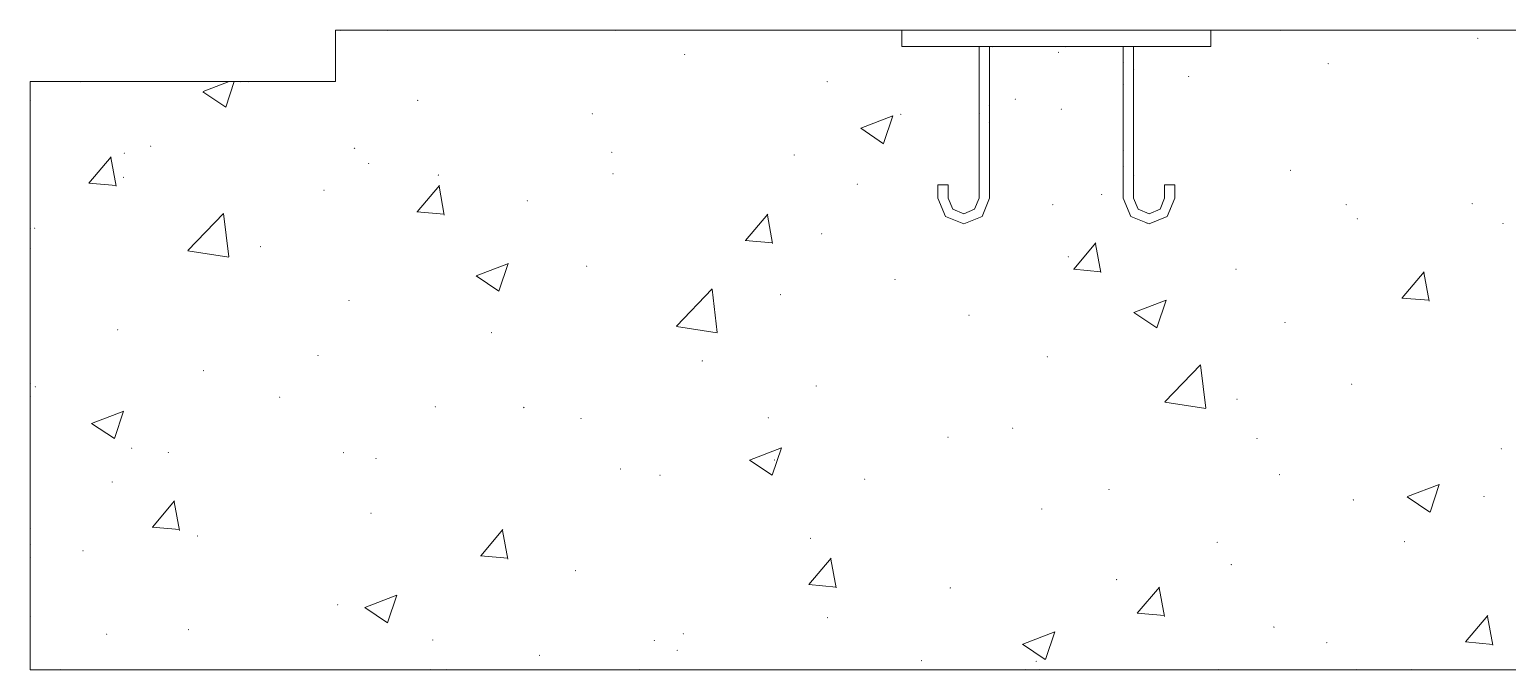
# Model space of a CAD drawing. Header units: millimetres. Extents: x 0 to 414, y 0 to 292.
# Drawn here: x 71.32 to 99.59, y 241.88 to 254.14 of the extents above; entities that cross this region are included whole.
import ezdxf

# ---------------------------------------------------------------- set-up
doc = ezdxf.new("R2010")
doc.units = ezdxf.units.MM

msp = doc.modelspace()

# ---------------------------------------------------------------- hatches: boundary and pattern name
h = msp.add_hatch(color=0)
h.dxf.hatch_style = 2
h.paths.add_polyline_path([(77.275972, 254.117475), (77.262919, 254.130528), (77.275972, 254.143581), (77.289025, 254.130528)])
h = msp.add_hatch(color=0)
h.dxf.hatch_style = 2
h.paths.add_polyline_path([(77.275972, 254.117475), (77.262919, 254.130528), (77.275972, 254.143581), (77.289025, 254.130528)])
h = msp.add_hatch(color=0)
h.dxf.hatch_style = 2
h.paths.add_polyline_path([(77.275972, 254.117475), (77.262919, 254.130528), (77.275972, 254.143581), (77.289025, 254.130528)])
h = msp.add_hatch(color=0)
h.dxf.hatch_style = 2
h.paths.add_polyline_path([(78.1685, 254.117475), (78.155447, 254.130528), (78.1685, 254.143581), (78.181553, 254.130528)])
h = msp.add_hatch(color=0)
h.dxf.hatch_style = 2
h.paths.add_polyline_path([(78.1685, 254.117475), (78.155447, 254.130528), (78.1685, 254.143581), (78.181553, 254.130528)])
h = msp.add_hatch(color=0)
h.dxf.hatch_style = 2
h.paths.add_polyline_path([(80.479194, 254.117475), (80.466142, 254.130528), (80.479194, 254.143581), (80.492247, 254.130528)])
h = msp.add_hatch(color=0)
h.dxf.hatch_style = 2
h.paths.add_polyline_path([(82.528833, 254.117475), (82.515781, 254.130528), (82.528833, 254.143581), (82.541886, 254.130528)])
h = msp.add_hatch(color=0)
h.dxf.hatch_style = 2
h.paths.add_polyline_path([(82.528833, 254.117475), (82.515781, 254.130528), (82.528833, 254.143581), (82.541886, 254.130528)])
h = msp.add_hatch(color=0)
h.dxf.hatch_style = 2
h.paths.add_polyline_path([(83.340222, 254.117475), (83.327169, 254.130528), (83.340222, 254.143581), (83.353275, 254.130528)])
h = msp.add_hatch(color=0)
h.dxf.hatch_style = 2
h.paths.add_polyline_path([(83.340222, 254.117475), (83.327169, 254.130528), (83.340222, 254.143581), (83.353275, 254.130528)])
h = msp.add_hatch(color=0)
h.dxf.hatch_style = 2
h.paths.add_polyline_path([(83.340222, 254.117475), (83.327169, 254.130528), (83.340222, 254.143581), (83.353275, 254.130528)])
h = msp.add_hatch(color=0)
h.dxf.hatch_style = 2
h.paths.add_polyline_path([(86.892694, 254.117475), (86.879642, 254.130528), (86.892694, 254.143581), (86.905747, 254.130528)])
h = msp.add_hatch(color=0)
h.dxf.hatch_style = 2
h.paths.add_polyline_path([(86.892694, 254.117475), (86.879642, 254.130528), (86.892694, 254.143581), (86.905747, 254.130528)])
h = msp.add_hatch(color=0)
h.dxf.hatch_style = 2
h.paths.add_polyline_path([(87.862833, 254.117475), (87.849781, 254.130528), (87.862833, 254.143581), (87.875886, 254.130528)])
h = msp.add_hatch(color=0)
h.dxf.hatch_style = 2
h.paths.add_polyline_path([(87.862833, 254.117475), (87.849781, 254.130528), (87.862833, 254.143581), (87.875886, 254.130528)])
h = msp.add_hatch(color=0)
h.dxf.hatch_style = 2
h.paths.add_polyline_path([(95.246472, 254.117475), (95.233419, 254.130528), (95.246472, 254.143581), (95.259525, 254.130528)])
h = msp.add_hatch(color=0)
h.dxf.hatch_style = 2
h.paths.add_polyline_path([(95.461667, 254.117475), (95.448614, 254.130528), (95.461667, 254.143581), (95.474719, 254.130528)])
h = msp.add_hatch(color=0)
h.dxf.hatch_style = 2
h.paths.add_polyline_path([(95.620417, 254.117475), (95.607364, 254.130528), (95.620417, 254.143581), (95.633469, 254.130528)])
h = msp.add_hatch(color=0)
h.dxf.hatch_style = 2
h.paths.add_polyline_path([(95.620417, 254.117475), (95.607364, 254.130528), (95.620417, 254.143581), (95.633469, 254.130528)])
h = msp.add_hatch(color=0)
h.dxf.hatch_style = 2
h.paths.add_polyline_path([(89.743139, 253.803503), (89.730086, 253.816556), (89.743139, 253.829608), (89.756192, 253.816556)])
h = msp.add_hatch(color=0)
h.dxf.hatch_style = 2
h.paths.add_polyline_path([(91.143667, 253.803503), (91.130614, 253.816556), (91.143667, 253.829608), (91.156719, 253.816556)])
h = msp.add_hatch(color=0)
h.dxf.hatch_style = 2
h.paths.add_polyline_path([(91.750444, 253.803503), (91.737392, 253.816556), (91.750444, 253.829608), (91.763497, 253.816556)])
h = msp.add_hatch(color=0)
h.dxf.hatch_style = 2
h.paths.add_polyline_path([(91.750444, 253.803503), (91.737392, 253.816556), (91.750444, 253.829608), (91.763497, 253.816556)])
h = msp.add_hatch(color=0)
h.dxf.hatch_style = 2
h.paths.add_polyline_path([(99.021194, 253.962253), (99.008142, 253.975306), (99.021194, 253.988358), (99.034247, 253.975306)])
h = msp.add_hatch(color=0)
h.dxf.hatch_style = 2
h.paths.add_polyline_path([(83.85175, 253.651808), (83.838697, 253.664861), (83.85175, 253.677914), (83.864803, 253.664861)])
h = msp.add_hatch(color=0)
h.dxf.hatch_style = 2
h.paths.add_polyline_path([(90.999028, 253.694142), (90.985975, 253.707194), (90.999028, 253.720247), (91.012081, 253.707194)])
h = msp.add_hatch(color=0)
h.dxf.hatch_style = 2
h.paths.add_polyline_path([(92.240806, 253.493058), (92.227753, 253.506111), (92.240806, 253.519164), (92.253858, 253.506111)])
h = msp.add_hatch(color=0)
h.dxf.hatch_style = 2
h.paths.add_polyline_path([(92.438361, 253.366058), (92.425308, 253.379111), (92.438361, 253.392164), (92.451414, 253.379111)])
h = msp.add_hatch(color=0)
h.dxf.hatch_style = 2
h.paths.add_polyline_path([(92.438361, 253.366058), (92.425308, 253.379111), (92.438361, 253.392164), (92.451414, 253.379111)])
h = msp.add_hatch(color=0)
h.dxf.hatch_style = 2
h.paths.add_polyline_path([(96.160167, 253.478947), (96.147114, 253.492), (96.160167, 253.505053), (96.173219, 253.492)])
h = msp.add_hatch(color=0)
h.dxf.hatch_style = 2
h.paths.add_polyline_path([(72.291222, 253.133225), (72.278169, 253.146278), (72.291222, 253.159331), (72.304275, 253.146278)])
h = msp.add_hatch(color=0)
h.dxf.hatch_style = 2
h.paths.add_polyline_path([(72.291222, 253.133225), (72.278169, 253.146278), (72.291222, 253.159331), (72.304275, 253.146278)])
h = msp.add_hatch(color=0)
h.dxf.hatch_style = 2
h.paths.add_polyline_path([(72.291222, 253.133225), (72.278169, 253.146278), (72.291222, 253.159331), (72.304275, 253.146278)])
h = msp.add_hatch(color=0)
h.dxf.hatch_style = 2
h.paths.add_polyline_path([(75.349806, 253.133225), (75.336753, 253.146278), (75.349806, 253.159331), (75.362858, 253.146278)])
h = msp.add_hatch(color=0)
h.dxf.hatch_style = 2
h.paths.add_polyline_path([(75.349806, 253.133225), (75.336753, 253.146278), (75.349806, 253.159331), (75.362858, 253.146278)])
h = msp.add_hatch(color=0)
h.dxf.hatch_style = 2
h.paths.add_polyline_path([(75.505028, 253.133225), (75.491975, 253.146278), (75.505028, 253.159331), (75.518081, 253.146278)])
h = msp.add_hatch(color=0)
h.dxf.hatch_style = 2
h.paths.add_polyline_path([(75.505028, 253.133225), (75.491975, 253.146278), (75.505028, 253.159331), (75.518081, 253.146278)])
h = msp.add_hatch(color=0)
h.dxf.hatch_style = 2
h.paths.add_polyline_path([(86.578722, 253.133225), (86.565669, 253.146278), (86.578722, 253.159331), (86.591775, 253.146278)])
h = msp.add_hatch(color=0)
h.dxf.hatch_style = 2
h.paths.add_polyline_path([(92.240806, 253.069725), (92.227753, 253.082778), (92.240806, 253.095831), (92.253858, 253.082778)])
h = msp.add_hatch(color=0)
h.dxf.hatch_style = 2
h.paths.add_polyline_path([(92.240806, 253.069725), (92.227753, 253.082778), (92.240806, 253.095831), (92.253858, 253.082778)])
h = msp.add_hatch(color=0)
h.dxf.hatch_style = 2
h.paths.add_polyline_path([(92.438361, 253.094419), (92.425308, 253.107472), (92.438361, 253.120525), (92.451414, 253.107472)])
h = msp.add_hatch(color=0)
h.dxf.hatch_style = 2
h.paths.add_polyline_path([(93.493167, 253.232003), (93.480114, 253.245056), (93.493167, 253.258108), (93.506219, 253.245056)])
h = msp.add_hatch(color=0)
h.dxf.hatch_style = 2
h.paths.add_polyline_path([(71.335194, 252.914503), (71.322142, 252.927556), (71.335194, 252.940608), (71.348247, 252.927556)])
h = msp.add_hatch(color=0)
h.dxf.hatch_style = 2
h.paths.add_polyline_path([(71.335194, 252.914503), (71.322142, 252.927556), (71.335194, 252.940608), (71.348247, 252.927556)])
h = msp.add_hatch(color=0)
h.dxf.hatch_style = 2
h.paths.add_polyline_path([(71.335194, 252.766336), (71.322142, 252.779389), (71.335194, 252.792442), (71.348247, 252.779389)])
h = msp.add_hatch(color=0)
h.dxf.hatch_style = 2
h.paths.add_polyline_path([(71.335194, 252.766336), (71.322142, 252.779389), (71.335194, 252.792442), (71.348247, 252.779389)])
h = msp.add_hatch(color=0)
h.dxf.hatch_style = 2
h.paths.add_polyline_path([(71.335194, 252.766336), (71.322142, 252.779389), (71.335194, 252.792442), (71.348247, 252.779389)])
h = msp.add_hatch(color=0)
h.dxf.hatch_style = 2
h.paths.add_polyline_path([(78.747056, 252.773392), (78.734003, 252.786444), (78.747056, 252.799497), (78.760108, 252.786444)])
h = msp.add_hatch(color=0)
h.dxf.hatch_style = 2
h.paths.add_polyline_path([(89.679639, 252.731058), (89.666586, 252.744111), (89.679639, 252.757164), (89.692692, 252.744111)])
h = msp.add_hatch(color=0)
h.dxf.hatch_style = 2
h.paths.add_polyline_path([(89.679639, 252.731058), (89.666586, 252.744111), (89.679639, 252.757164), (89.692692, 252.744111)])
h = msp.add_hatch(color=0)
h.dxf.hatch_style = 2
h.paths.add_polyline_path([(89.679639, 252.731058), (89.666586, 252.744111), (89.679639, 252.757164), (89.692692, 252.744111)])
h = msp.add_hatch(color=0)
h.dxf.hatch_style = 2
h.paths.add_polyline_path([(89.679639, 252.681669), (89.666586, 252.694722), (89.679639, 252.707775), (89.692692, 252.694722)])
h = msp.add_hatch(color=0)
h.dxf.hatch_style = 2
h.paths.add_polyline_path([(90.177056, 252.798086), (90.164003, 252.811139), (90.177056, 252.824192), (90.190108, 252.811139)])
h = msp.add_hatch(color=0)
h.dxf.hatch_style = 2
h.paths.add_polyline_path([(82.084333, 252.515864), (82.071281, 252.528917), (82.084333, 252.541969), (82.097386, 252.528917)])
h = msp.add_hatch(color=0)
h.dxf.hatch_style = 2
h.paths.add_polyline_path([(87.986306, 252.508808), (87.973253, 252.521861), (87.986306, 252.534914), (87.999358, 252.521861)])
h = msp.add_hatch(color=0)
h.dxf.hatch_style = 2
h.paths.add_polyline_path([(89.485611, 252.529975), (89.472558, 252.543028), (89.485611, 252.556081), (89.498664, 252.543028)])
h = msp.add_hatch(color=0)
h.dxf.hatch_style = 2
h.paths.add_polyline_path([(89.485611, 252.529975), (89.472558, 252.543028), (89.485611, 252.556081), (89.498664, 252.543028)])
h = msp.add_hatch(color=0)
h.dxf.hatch_style = 2
h.paths.add_polyline_path([(89.485611, 252.470003), (89.472558, 252.483056), (89.485611, 252.496108), (89.498664, 252.483056)])
h = msp.add_hatch(color=0)
h.dxf.hatch_style = 2
h.paths.add_polyline_path([(91.055472, 252.604058), (91.042419, 252.617111), (91.055472, 252.630164), (91.068525, 252.617111)])
h = msp.add_hatch(color=0)
h.dxf.hatch_style = 2
h.paths.add_polyline_path([(89.679639, 252.343003), (89.666586, 252.356056), (89.679639, 252.369108), (89.692692, 252.356056)])
h = msp.add_hatch(color=0)
h.dxf.hatch_style = 2
h.paths.add_polyline_path([(89.679639, 252.343003), (89.666586, 252.356056), (89.679639, 252.369108), (89.692692, 252.356056)])
h = msp.add_hatch(color=0)
h.dxf.hatch_style = 2
h.paths.add_polyline_path([(73.638833, 251.898503), (73.625781, 251.911556), (73.638833, 251.924608), (73.651886, 251.911556)])
h = msp.add_hatch(color=0)
h.dxf.hatch_style = 2
h.paths.add_polyline_path([(77.537028, 251.859697), (77.523975, 251.87275), (77.537028, 251.885803), (77.550081, 251.87275)])
h = msp.add_hatch(color=0)
h.dxf.hatch_style = 2
h.paths.add_polyline_path([(92.438361, 251.965531), (92.425308, 251.978583), (92.438361, 251.991636), (92.451414, 251.978583)])
h = msp.add_hatch(color=0)
h.dxf.hatch_style = 2
h.paths.add_polyline_path([(92.438361, 251.965531), (92.425308, 251.978583), (92.438361, 251.991636), (92.451414, 251.978583)])
h = msp.add_hatch(color=0)
h.dxf.hatch_style = 2
h.paths.add_polyline_path([(73.134361, 251.764447), (73.121308, 251.7775), (73.134361, 251.790553), (73.147414, 251.7775)])
h = msp.add_hatch(color=0)
h.dxf.hatch_style = 2
h.paths.add_polyline_path([(77.808667, 251.566892), (77.795614, 251.579944), (77.808667, 251.592997), (77.821719, 251.579944)])
h = msp.add_hatch(color=0)
h.dxf.hatch_style = 2
h.paths.add_polyline_path([(82.458278, 251.782086), (82.445225, 251.795139), (82.458278, 251.808192), (82.471331, 251.795139)])
h = msp.add_hatch(color=0)
h.dxf.hatch_style = 2
h.paths.add_polyline_path([(85.94725, 251.729169), (85.934197, 251.742222), (85.94725, 251.755275), (85.960303, 251.742222)])
h = msp.add_hatch(color=0)
h.dxf.hatch_style = 2
h.paths.add_polyline_path([(92.240806, 251.813836), (92.227753, 251.826889), (92.240806, 251.839942), (92.253858, 251.826889)])
h = msp.add_hatch(color=0)
h.dxf.hatch_style = 2
h.paths.add_polyline_path([(73.116722, 251.302308), (73.103669, 251.315361), (73.116722, 251.328414), (73.129775, 251.315361)])
h = msp.add_hatch(color=0)
h.dxf.hatch_style = 2
h.paths.add_polyline_path([(79.142167, 251.344642), (79.129114, 251.357694), (79.142167, 251.370747), (79.155219, 251.357694)])
h = msp.add_hatch(color=0)
h.dxf.hatch_style = 2
h.paths.add_polyline_path([(82.482972, 251.369336), (82.469919, 251.382389), (82.482972, 251.395442), (82.496025, 251.382389)])
h = msp.add_hatch(color=0)
h.dxf.hatch_style = 2
h.paths.add_polyline_path([(92.240806, 251.517503), (92.227753, 251.530556), (92.240806, 251.543608), (92.253858, 251.530556)])
h = msp.add_hatch(color=0)
h.dxf.hatch_style = 2
h.paths.add_polyline_path([(92.438361, 251.334058), (92.425308, 251.347111), (92.438361, 251.360164), (92.451414, 251.347111)])
h = msp.add_hatch(color=0)
h.dxf.hatch_style = 2
h.paths.add_polyline_path([(92.438361, 251.334058), (92.425308, 251.347111), (92.438361, 251.360164), (92.451414, 251.347111)])
h = msp.add_hatch(color=0)
h.dxf.hatch_style = 2
h.paths.add_polyline_path([(95.4405, 251.436364), (95.427447, 251.449417), (95.4405, 251.462469), (95.453553, 251.449417)])
h = msp.add_hatch(color=0)
h.dxf.hatch_style = 2
h.paths.add_polyline_path([(76.951417, 251.055364), (76.938364, 251.068417), (76.951417, 251.081469), (76.964469, 251.068417)])
h = msp.add_hatch(color=0)
h.dxf.hatch_style = 2
h.paths.add_polyline_path([(87.15375, 251.171781), (87.140697, 251.184833), (87.15375, 251.197886), (87.166803, 251.184833)])
h = msp.add_hatch(color=0)
h.dxf.hatch_style = 2
h.paths.add_polyline_path([(91.828056, 250.974225), (91.815003, 250.987278), (91.828056, 251.000331), (91.841108, 250.987278)])
h = msp.add_hatch(color=0)
h.dxf.hatch_style = 2
h.paths.add_polyline_path([(80.842556, 250.850753), (80.829503, 250.863806), (80.842556, 250.876858), (80.855608, 250.863806)])
h = msp.add_hatch(color=0)
h.dxf.hatch_style = 2
h.paths.add_polyline_path([(90.893194, 250.780197), (90.880142, 250.79325), (90.893194, 250.806303), (90.906247, 250.79325)])
h = msp.add_hatch(color=0)
h.dxf.hatch_style = 2
h.paths.add_polyline_path([(92.99575, 250.822531), (92.982697, 250.835583), (92.99575, 250.848636), (93.008803, 250.835583)])
h = msp.add_hatch(color=0)
h.dxf.hatch_style = 2
h.paths.add_polyline_path([(93.140389, 250.692003), (93.127336, 250.705056), (93.140389, 250.718108), (93.153442, 250.705056)])
h = msp.add_hatch(color=0)
h.dxf.hatch_style = 2
h.paths.add_polyline_path([(93.140389, 250.692003), (93.127336, 250.705056), (93.140389, 250.718108), (93.153442, 250.705056)])
h = msp.add_hatch(color=0)
h.dxf.hatch_style = 2
h.paths.add_polyline_path([(96.502361, 250.776669), (96.489308, 250.789722), (96.502361, 250.802775), (96.515414, 250.789722)])
h = msp.add_hatch(color=0)
h.dxf.hatch_style = 2
h.paths.add_polyline_path([(98.911833, 250.797836), (98.898781, 250.810889), (98.911833, 250.823942), (98.924886, 250.810889)])
h = msp.add_hatch(color=0)
h.dxf.hatch_style = 2
h.paths.add_polyline_path([(92.692361, 250.423892), (92.679308, 250.436944), (92.692361, 250.449997), (92.705414, 250.436944)])
h = msp.add_hatch(color=0)
h.dxf.hatch_style = 2
h.paths.add_polyline_path([(92.692361, 250.423892), (92.679308, 250.436944), (92.692361, 250.449997), (92.705414, 250.436944)])
h = msp.add_hatch(color=0)
h.dxf.hatch_style = 2
h.paths.add_polyline_path([(92.692361, 250.423892), (92.679308, 250.436944), (92.692361, 250.449997), (92.705414, 250.436944)])
h = msp.add_hatch(color=0)
h.dxf.hatch_style = 2
h.paths.add_polyline_path([(96.717556, 250.508558), (96.704503, 250.521611), (96.717556, 250.534664), (96.730608, 250.521611)])
h = msp.add_hatch(color=0)
h.dxf.hatch_style = 2
h.paths.add_polyline_path([(99.5045, 250.416836), (99.491447, 250.429889), (99.5045, 250.442942), (99.517553, 250.429889)])
h = msp.add_hatch(color=0)
h.dxf.hatch_style = 2
h.paths.add_polyline_path([(71.335194, 250.314531), (71.322142, 250.327583), (71.335194, 250.340636), (71.348247, 250.327583)])
h = msp.add_hatch(color=0)
h.dxf.hatch_style = 2
h.paths.add_polyline_path([(71.335194, 250.134614), (71.322142, 250.147667), (71.335194, 250.160719), (71.348247, 250.147667)])
h = msp.add_hatch(color=0)
h.dxf.hatch_style = 2
h.paths.add_polyline_path([(71.335194, 250.134614), (71.322142, 250.147667), (71.335194, 250.160719), (71.348247, 250.147667)])
h = msp.add_hatch(color=0)
h.dxf.hatch_style = 2
h.paths.add_polyline_path([(71.335194, 250.134614), (71.322142, 250.147667), (71.335194, 250.160719), (71.348247, 250.147667)])
h = msp.add_hatch(color=0)
h.dxf.hatch_style = 2
h.paths.add_polyline_path([(71.419861, 250.328642), (71.406808, 250.341694), (71.419861, 250.354747), (71.432914, 250.341694)])
h = msp.add_hatch(color=0)
h.dxf.hatch_style = 2
h.paths.add_polyline_path([(86.472889, 250.219281), (86.459836, 250.232333), (86.472889, 250.245386), (86.485942, 250.232333)])
h = msp.add_hatch(color=0)
h.dxf.hatch_style = 2
h.paths.add_polyline_path([(71.335194, 249.933531), (71.322142, 249.946583), (71.335194, 249.959636), (71.348247, 249.946583)])
h = msp.add_hatch(color=0)
h.dxf.hatch_style = 2
h.paths.add_polyline_path([(71.335194, 249.933531), (71.322142, 249.946583), (71.335194, 249.959636), (71.348247, 249.946583)])
h = msp.add_hatch(color=0)
h.dxf.hatch_style = 2
h.paths.add_polyline_path([(71.335194, 249.933531), (71.322142, 249.946583), (71.335194, 249.959636), (71.348247, 249.946583)])
h = msp.add_hatch(color=0)
h.dxf.hatch_style = 2
h.paths.add_polyline_path([(75.737861, 249.975864), (75.724808, 249.988917), (75.737861, 250.001969), (75.750914, 249.988917)])
h = msp.add_hatch(color=0)
h.dxf.hatch_style = 2
h.paths.add_polyline_path([(81.9785, 249.601919), (81.965447, 249.614972), (81.9785, 249.628025), (81.991553, 249.614972)])
h = msp.add_hatch(color=0)
h.dxf.hatch_style = 2
h.paths.add_polyline_path([(91.189528, 249.781836), (91.176475, 249.794889), (91.189528, 249.807942), (91.202581, 249.794889)])
h = msp.add_hatch(color=0)
h.dxf.hatch_style = 2
h.paths.add_polyline_path([(87.873417, 249.344392), (87.860364, 249.357444), (87.873417, 249.370497), (87.886469, 249.357444)])
h = msp.add_hatch(color=0)
h.dxf.hatch_style = 2
h.paths.add_polyline_path([(94.396278, 249.541947), (94.383225, 249.555), (94.396278, 249.568053), (94.409331, 249.555)])
h = msp.add_hatch(color=0)
h.dxf.hatch_style = 2
h.paths.add_polyline_path([(85.682667, 249.055114), (85.669614, 249.068167), (85.682667, 249.081219), (85.695719, 249.068167)])
h = msp.add_hatch(color=0)
h.dxf.hatch_style = 2
h.paths.add_polyline_path([(77.431194, 248.945753), (77.418142, 248.958806), (77.431194, 248.971858), (77.444247, 248.958806)])
h = msp.add_hatch(color=0)
h.dxf.hatch_style = 2
h.paths.add_polyline_path([(71.335194, 248.455392), (71.322142, 248.468444), (71.335194, 248.481497), (71.348247, 248.468444)])
h = msp.add_hatch(color=0)
h.dxf.hatch_style = 2
h.paths.add_polyline_path([(71.335194, 248.455392), (71.322142, 248.468444), (71.335194, 248.481497), (71.348247, 248.468444)])
h = msp.add_hatch(color=0)
h.dxf.hatch_style = 2
h.paths.add_polyline_path([(89.291583, 248.663531), (89.278531, 248.676583), (89.291583, 248.689636), (89.304636, 248.676583)])
h = msp.add_hatch(color=0)
h.dxf.hatch_style = 2
h.paths.add_polyline_path([(95.334667, 248.522419), (95.321614, 248.535472), (95.334667, 248.548525), (95.347719, 248.535472)])
h = msp.add_hatch(color=0)
h.dxf.hatch_style = 2
h.paths.add_polyline_path([(73.007361, 248.384836), (72.994308, 248.397889), (73.007361, 248.410942), (73.020414, 248.397889)])
h = msp.add_hatch(color=0)
h.dxf.hatch_style = 2
h.paths.add_polyline_path([(80.154639, 248.328392), (80.141586, 248.341444), (80.154639, 248.354497), (80.167692, 248.341444)])
h = msp.add_hatch(color=0)
h.dxf.hatch_style = 2
h.paths.add_polyline_path([(76.838528, 247.890947), (76.825475, 247.904), (76.838528, 247.917053), (76.851581, 247.904)])
h = msp.add_hatch(color=0)
h.dxf.hatch_style = 2
h.paths.add_polyline_path([(90.787361, 247.866253), (90.774308, 247.879306), (90.787361, 247.892358), (90.800414, 247.879306)])
h = msp.add_hatch(color=0)
h.dxf.hatch_style = 2
h.paths.add_polyline_path([(74.647778, 247.601669), (74.634725, 247.614722), (74.647778, 247.627775), (74.660831, 247.614722)])
h = msp.add_hatch(color=0)
h.dxf.hatch_style = 2
h.paths.add_polyline_path([(84.186889, 247.788642), (84.173836, 247.801694), (84.186889, 247.814747), (84.199942, 247.801694)])
h = msp.add_hatch(color=0)
h.dxf.hatch_style = 2
h.paths.add_polyline_path([(71.335194, 247.354725), (71.322142, 247.367778), (71.335194, 247.380831), (71.348247, 247.367778)])
h = msp.add_hatch(color=0)
h.dxf.hatch_style = 2
h.paths.add_polyline_path([(71.335194, 247.354725), (71.322142, 247.367778), (71.335194, 247.380831), (71.348247, 247.367778)])
h = msp.add_hatch(color=0)
h.dxf.hatch_style = 2
h.paths.add_polyline_path([(71.335194, 247.354725), (71.322142, 247.367778), (71.335194, 247.380831), (71.348247, 247.367778)])
h = msp.add_hatch(color=0)
h.dxf.hatch_style = 2
h.paths.add_polyline_path([(86.367056, 247.305336), (86.354003, 247.318389), (86.367056, 247.331442), (86.380108, 247.318389)])
h = msp.add_hatch(color=0)
h.dxf.hatch_style = 2
h.paths.add_polyline_path([(96.608194, 247.344142), (96.595142, 247.357194), (96.608194, 247.370247), (96.621247, 247.357194)])
h = msp.add_hatch(color=0)
h.dxf.hatch_style = 2
h.paths.add_polyline_path([(71.335194, 247.167753), (71.322142, 247.180806), (71.335194, 247.193858), (71.348247, 247.180806)])
h = msp.add_hatch(color=0)
h.dxf.hatch_style = 2
h.paths.add_polyline_path([(71.335194, 247.167753), (71.322142, 247.180806), (71.335194, 247.193858), (71.348247, 247.180806)])
h = msp.add_hatch(color=0)
h.dxf.hatch_style = 2
h.paths.add_polyline_path([(71.335194, 247.100725), (71.322142, 247.113778), (71.335194, 247.126831), (71.348247, 247.113778)])
h = msp.add_hatch(color=0)
h.dxf.hatch_style = 2
h.paths.add_polyline_path([(71.335194, 247.100725), (71.322142, 247.113778), (71.335194, 247.126831), (71.348247, 247.113778)])
h = msp.add_hatch(color=0)
h.dxf.hatch_style = 2
h.paths.add_polyline_path([(71.335194, 247.100725), (71.322142, 247.113778), (71.335194, 247.126831), (71.348247, 247.113778)])
h = msp.add_hatch(color=0)
h.dxf.hatch_style = 2
h.paths.add_polyline_path([(71.430444, 247.291225), (71.417392, 247.304278), (71.430444, 247.317331), (71.443497, 247.304278)])
h = msp.add_hatch(color=0)
h.dxf.hatch_style = 2
h.paths.add_polyline_path([(76.10475, 247.093669), (76.091697, 247.106722), (76.10475, 247.119775), (76.117803, 247.106722)])
h = msp.add_hatch(color=0)
h.dxf.hatch_style = 2
h.paths.add_polyline_path([(94.413917, 247.054864), (94.400864, 247.067917), (94.413917, 247.080969), (94.426969, 247.067917)])
h = msp.add_hatch(color=0)
h.dxf.hatch_style = 2
h.paths.add_polyline_path([(79.082194, 246.910225), (79.069142, 246.923278), (79.082194, 246.936331), (79.095247, 246.923278)])
h = msp.add_hatch(color=0)
h.dxf.hatch_style = 2
h.paths.add_polyline_path([(80.775528, 246.896114), (80.762475, 246.909167), (80.775528, 246.922219), (80.788581, 246.909167)])
h = msp.add_hatch(color=0)
h.dxf.hatch_style = 2
h.paths.add_polyline_path([(81.869139, 246.687975), (81.856086, 246.701028), (81.869139, 246.714081), (81.882192, 246.701028)])
h = msp.add_hatch(color=0)
h.dxf.hatch_style = 2
h.paths.add_polyline_path([(85.449833, 246.698558), (85.436781, 246.711611), (85.449833, 246.724664), (85.462886, 246.711611)])
h = msp.add_hatch(color=0)
h.dxf.hatch_style = 2
h.paths.add_polyline_path([(90.124139, 246.501003), (90.111086, 246.514056), (90.124139, 246.527108), (90.137192, 246.514056)])
h = msp.add_hatch(color=0)
h.dxf.hatch_style = 2
h.paths.add_polyline_path([(88.885889, 246.328142), (88.872836, 246.341194), (88.885889, 246.354247), (88.898942, 246.341194)])
h = msp.add_hatch(color=0)
h.dxf.hatch_style = 2
h.paths.add_polyline_path([(94.798444, 246.303447), (94.785392, 246.3165), (94.798444, 246.329553), (94.811497, 246.3165)])
h = msp.add_hatch(color=0)
h.dxf.hatch_style = 2
h.paths.add_polyline_path([(73.275472, 246.116475), (73.262419, 246.129528), (73.275472, 246.142581), (73.288525, 246.129528)])
h = msp.add_hatch(color=0)
h.dxf.hatch_style = 2
h.paths.add_polyline_path([(73.9775, 246.035336), (73.964447, 246.048389), (73.9775, 246.061442), (73.990553, 246.048389)])
h = msp.add_hatch(color=0)
h.dxf.hatch_style = 2
h.paths.add_polyline_path([(77.325361, 246.031808), (77.312308, 246.044861), (77.325361, 246.057914), (77.338414, 246.044861)])
h = msp.add_hatch(color=0)
h.dxf.hatch_style = 2
h.paths.add_polyline_path([(77.949778, 245.918919), (77.936725, 245.931972), (77.949778, 245.945025), (77.962831, 245.931972)])
h = msp.add_hatch(color=0)
h.dxf.hatch_style = 2
h.paths.add_polyline_path([(85.569778, 245.890697), (85.556725, 245.90375), (85.569778, 245.916803), (85.582831, 245.90375)])
h = msp.add_hatch(color=0)
h.dxf.hatch_style = 2
h.paths.add_polyline_path([(99.469222, 246.105892), (99.456169, 246.118944), (99.469222, 246.131997), (99.482275, 246.118944)])
h = msp.add_hatch(color=0)
h.dxf.hatch_style = 2
h.paths.add_polyline_path([(82.624083, 245.721364), (82.611031, 245.734417), (82.624083, 245.747469), (82.637136, 245.734417)])
h = msp.add_hatch(color=0)
h.dxf.hatch_style = 2
h.paths.add_polyline_path([(95.228833, 245.608475), (95.215781, 245.621528), (95.228833, 245.634581), (95.241886, 245.621528)])
h = msp.add_hatch(color=0)
h.dxf.hatch_style = 2
h.paths.add_polyline_path([(72.901528, 245.470892), (72.888475, 245.483944), (72.901528, 245.496997), (72.914581, 245.483944)])
h = msp.add_hatch(color=0)
h.dxf.hatch_style = 2
h.paths.add_polyline_path([(83.379028, 245.601419), (83.365975, 245.614472), (83.379028, 245.627525), (83.392081, 245.614472)])
h = msp.add_hatch(color=0)
h.dxf.hatch_style = 2
h.paths.add_polyline_path([(87.294861, 245.523808), (87.281808, 245.536861), (87.294861, 245.549914), (87.307914, 245.536861)])
h = msp.add_hatch(color=0)
h.dxf.hatch_style = 2
h.paths.add_polyline_path([(91.969167, 245.326253), (91.956114, 245.339306), (91.969167, 245.352358), (91.982219, 245.339306)])
h = msp.add_hatch(color=0)
h.dxf.hatch_style = 2
h.paths.add_polyline_path([(96.643472, 245.128697), (96.630419, 245.14175), (96.643472, 245.154803), (96.656525, 245.14175)])
h = msp.add_hatch(color=0)
h.dxf.hatch_style = 2
h.paths.add_polyline_path([(99.141139, 245.192197), (99.128086, 245.20525), (99.141139, 245.218303), (99.154192, 245.20525)])
h = msp.add_hatch(color=0)
h.dxf.hatch_style = 2
h.paths.add_polyline_path([(77.851, 244.874697), (77.837947, 244.88775), (77.851, 244.900803), (77.864053, 244.88775)])
h = msp.add_hatch(color=0)
h.dxf.hatch_style = 2
h.paths.add_polyline_path([(90.681528, 244.952308), (90.668475, 244.965361), (90.681528, 244.978414), (90.694581, 244.965361)])
h = msp.add_hatch(color=0)
h.dxf.hatch_style = 2
h.paths.add_polyline_path([(71.335194, 244.574836), (71.322142, 244.587889), (71.335194, 244.600942), (71.348247, 244.587889)])
h = msp.add_hatch(color=0)
h.dxf.hatch_style = 2
h.paths.add_polyline_path([(71.335194, 244.574836), (71.322142, 244.587889), (71.335194, 244.600942), (71.348247, 244.587889)])
h = msp.add_hatch(color=0)
h.dxf.hatch_style = 2
h.paths.add_polyline_path([(71.335194, 244.267919), (71.322142, 244.280972), (71.335194, 244.294025), (71.348247, 244.280972)])
h = msp.add_hatch(color=0)
h.dxf.hatch_style = 2
h.paths.add_polyline_path([(71.335194, 244.267919), (71.322142, 244.280972), (71.335194, 244.294025), (71.348247, 244.280972)])
h = msp.add_hatch(color=0)
h.dxf.hatch_style = 2
h.paths.add_polyline_path([(71.335194, 244.267919), (71.322142, 244.280972), (71.335194, 244.294025), (71.348247, 244.280972)])
h = msp.add_hatch(color=0)
h.dxf.hatch_style = 2
h.paths.add_polyline_path([(74.534889, 244.437253), (74.521836, 244.450306), (74.534889, 244.463358), (74.547942, 244.450306)])
h = msp.add_hatch(color=0)
h.dxf.hatch_style = 2
h.paths.add_polyline_path([(86.257694, 244.391392), (86.244642, 244.404444), (86.257694, 244.417497), (86.270747, 244.404444)])
h = msp.add_hatch(color=0)
h.dxf.hatch_style = 2
h.paths.add_polyline_path([(94.036444, 244.317308), (94.023392, 244.330361), (94.036444, 244.343414), (94.049497, 244.330361)])
h = msp.add_hatch(color=0)
h.dxf.hatch_style = 2
h.paths.add_polyline_path([(97.620667, 244.327892), (97.607614, 244.340944), (97.620667, 244.353997), (97.633719, 244.340944)])
h = msp.add_hatch(color=0)
h.dxf.hatch_style = 2
h.paths.add_polyline_path([(71.335194, 244.017447), (71.322142, 244.0305), (71.335194, 244.043553), (71.348247, 244.0305)])
h = msp.add_hatch(color=0)
h.dxf.hatch_style = 2
h.paths.add_polyline_path([(71.335194, 244.017447), (71.322142, 244.0305), (71.335194, 244.043553), (71.348247, 244.0305)])
h = msp.add_hatch(color=0)
h.dxf.hatch_style = 2
h.paths.add_polyline_path([(72.344139, 244.151503), (72.331086, 244.164556), (72.344139, 244.177608), (72.357192, 244.164556)])
h = msp.add_hatch(color=0)
h.dxf.hatch_style = 2
h.paths.add_polyline_path([(81.763306, 243.774031), (81.750253, 243.787083), (81.763306, 243.800136), (81.776358, 243.787083)])
h = msp.add_hatch(color=0)
h.dxf.hatch_style = 2
h.paths.add_polyline_path([(94.304556, 243.890447), (94.291503, 243.9035), (94.304556, 243.916553), (94.317608, 243.9035)])
h = msp.add_hatch(color=0)
h.dxf.hatch_style = 2
h.paths.add_polyline_path([(88.93175, 243.442419), (88.918697, 243.455472), (88.93175, 243.468525), (88.944803, 243.455472)])
h = msp.add_hatch(color=0)
h.dxf.hatch_style = 2
h.paths.add_polyline_path([(92.113806, 243.601169), (92.100753, 243.614222), (92.113806, 243.627275), (92.126858, 243.614222)])
h = msp.add_hatch(color=0)
h.dxf.hatch_style = 2
h.paths.add_polyline_path([(77.216, 243.117864), (77.202947, 243.130917), (77.216, 243.143969), (77.229053, 243.130917)])
h = msp.add_hatch(color=0)
h.dxf.hatch_style = 2
h.paths.add_polyline_path([(71.335194, 242.902669), (71.322142, 242.915722), (71.335194, 242.928775), (71.348247, 242.915722)])
h = msp.add_hatch(color=0)
h.dxf.hatch_style = 2
h.paths.add_polyline_path([(71.335194, 242.902669), (71.322142, 242.915722), (71.335194, 242.928775), (71.348247, 242.915722)])
h = msp.add_hatch(color=0)
h.dxf.hatch_style = 2
h.paths.add_polyline_path([(71.335194, 242.902669), (71.322142, 242.915722), (71.335194, 242.928775), (71.348247, 242.915722)])
h = msp.add_hatch(color=0)
h.dxf.hatch_style = 2
h.paths.add_polyline_path([(86.58225, 242.874447), (86.569197, 242.8875), (86.58225, 242.900553), (86.595303, 242.8875)])
h = msp.add_hatch(color=0)
h.dxf.hatch_style = 2
h.paths.add_polyline_path([(72.795694, 242.556947), (72.782642, 242.57), (72.795694, 242.583053), (72.808747, 242.57)])
h = msp.add_hatch(color=0)
h.dxf.hatch_style = 2
h.paths.add_polyline_path([(74.362028, 242.645142), (74.348975, 242.658194), (74.362028, 242.671247), (74.375081, 242.658194)])
h = msp.add_hatch(color=0)
h.dxf.hatch_style = 2
h.paths.add_polyline_path([(83.823528, 242.564003), (83.810475, 242.577056), (83.823528, 242.590108), (83.836581, 242.577056)])
h = msp.add_hatch(color=0)
h.dxf.hatch_style = 2
h.paths.add_polyline_path([(95.123, 242.694531), (95.109947, 242.707583), (95.123, 242.720636), (95.136053, 242.707583)])
h = msp.add_hatch(color=0)
h.dxf.hatch_style = 2
h.paths.add_polyline_path([(79.036333, 242.447586), (79.023281, 242.460639), (79.036333, 242.473692), (79.049386, 242.460639)])
h = msp.add_hatch(color=0)
h.dxf.hatch_style = 2
h.paths.add_polyline_path([(83.269667, 242.437003), (83.256614, 242.450056), (83.269667, 242.463108), (83.282719, 242.450056)])
h = msp.add_hatch(color=0)
h.dxf.hatch_style = 2
h.paths.add_polyline_path([(83.707111, 242.250031), (83.694058, 242.263083), (83.707111, 242.276136), (83.720164, 242.263083)])
h = msp.add_hatch(color=0)
h.dxf.hatch_style = 2
h.paths.add_polyline_path([(96.135472, 242.394669), (96.122419, 242.407722), (96.135472, 242.420775), (96.148525, 242.407722)])
h = msp.add_hatch(color=0)
h.dxf.hatch_style = 2
h.paths.add_polyline_path([(81.075389, 242.151253), (81.062336, 242.164306), (81.075389, 242.177358), (81.088442, 242.164306)])
h = msp.add_hatch(color=0)
h.dxf.hatch_style = 2
h.paths.add_polyline_path([(88.381417, 242.052475), (88.368364, 242.065528), (88.381417, 242.078581), (88.394469, 242.065528)])
h = msp.add_hatch(color=0)
h.dxf.hatch_style = 2
h.paths.add_polyline_path([(90.575694, 242.038364), (90.562642, 242.051417), (90.575694, 242.064469), (90.588747, 242.051417)])
h = msp.add_hatch(color=0)
h.dxf.hatch_style = 2
h.paths.add_polyline_path([(71.906694, 241.876086), (71.893642, 241.889139), (71.906694, 241.902192), (71.919747, 241.889139)])
h = msp.add_hatch(color=0)
h.dxf.hatch_style = 2
h.paths.add_polyline_path([(71.906694, 241.876086), (71.893642, 241.889139), (71.906694, 241.902192), (71.919747, 241.889139)])
h = msp.add_hatch(color=0)
h.dxf.hatch_style = 2
h.paths.add_polyline_path([(71.906694, 241.876086), (71.893642, 241.889139), (71.906694, 241.902192), (71.919747, 241.889139)])
h = msp.add_hatch(color=0)
h.dxf.hatch_style = 2
h.paths.add_polyline_path([(75.59675, 241.876086), (75.583697, 241.889139), (75.59675, 241.902192), (75.609803, 241.889139)])
h = msp.add_hatch(color=0)
h.dxf.hatch_style = 2
h.paths.add_polyline_path([(78.990472, 241.876086), (78.977419, 241.889139), (78.990472, 241.902192), (79.003525, 241.889139)])
h = msp.add_hatch(color=0)
h.dxf.hatch_style = 2
h.paths.add_polyline_path([(78.990472, 241.876086), (78.977419, 241.889139), (78.990472, 241.902192), (79.003525, 241.889139)])
h = msp.add_hatch(color=0)
h.dxf.hatch_style = 2
h.paths.add_polyline_path([(79.290333, 241.876086), (79.277281, 241.889139), (79.290333, 241.902192), (79.303386, 241.889139)])
h = msp.add_hatch(color=0)
h.dxf.hatch_style = 2
h.paths.add_polyline_path([(79.290333, 241.876086), (79.277281, 241.889139), (79.290333, 241.902192), (79.303386, 241.889139)])
h = msp.add_hatch(color=0)
h.dxf.hatch_style = 2
h.paths.add_polyline_path([(82.980389, 241.876086), (82.967336, 241.889139), (82.980389, 241.902192), (82.993442, 241.889139)])
h = msp.add_hatch(color=0)
h.dxf.hatch_style = 2
h.paths.add_polyline_path([(82.980389, 241.876086), (82.967336, 241.889139), (82.980389, 241.902192), (82.993442, 241.889139)])
h = msp.add_hatch(color=0)
h.dxf.hatch_style = 2
h.paths.add_polyline_path([(82.980389, 241.876086), (82.967336, 241.889139), (82.980389, 241.902192), (82.993442, 241.889139)])
h = msp.add_hatch(color=0)
h.dxf.hatch_style = 2
h.paths.add_polyline_path([(84.578472, 241.876086), (84.565419, 241.889139), (84.578472, 241.902192), (84.591525, 241.889139)])
h = msp.add_hatch(color=0)
h.dxf.hatch_style = 2
h.paths.add_polyline_path([(84.578472, 241.876086), (84.565419, 241.889139), (84.578472, 241.902192), (84.591525, 241.889139)])
h = msp.add_hatch(color=0)
h.dxf.hatch_style = 2
h.paths.add_polyline_path([(86.670444, 241.876086), (86.657392, 241.889139), (86.670444, 241.902192), (86.683497, 241.889139)])
h = msp.add_hatch(color=0)
h.dxf.hatch_style = 2
h.paths.add_polyline_path([(90.364028, 241.876086), (90.350975, 241.889139), (90.364028, 241.902192), (90.377081, 241.889139)])
h = msp.add_hatch(color=0)
h.dxf.hatch_style = 2
h.paths.add_polyline_path([(90.639194, 241.876086), (90.626142, 241.889139), (90.639194, 241.902192), (90.652247, 241.889139)])
h = msp.add_hatch(color=0)
h.dxf.hatch_style = 2
h.paths.add_polyline_path([(90.639194, 241.876086), (90.626142, 241.889139), (90.639194, 241.902192), (90.652247, 241.889139)])
h = msp.add_hatch(color=0)
h.dxf.hatch_style = 2
h.paths.add_polyline_path([(93.023972, 241.876086), (93.010919, 241.889139), (93.023972, 241.902192), (93.037025, 241.889139)])
h = msp.add_hatch(color=0)
h.dxf.hatch_style = 2
h.paths.add_polyline_path([(94.054083, 241.876086), (94.041031, 241.889139), (94.054083, 241.902192), (94.067136, 241.889139)])
h = msp.add_hatch(color=0)
h.dxf.hatch_style = 2
h.paths.add_polyline_path([(94.054083, 241.876086), (94.041031, 241.889139), (94.054083, 241.902192), (94.067136, 241.889139)])
h = msp.add_hatch(color=0)
h.dxf.hatch_style = 2
h.paths.add_polyline_path([(96.699917, 241.876086), (96.686864, 241.889139), (96.699917, 241.902192), (96.712969, 241.889139)])
h = msp.add_hatch(color=0)
h.dxf.hatch_style = 2
h.paths.add_polyline_path([(97.387833, 241.876086), (97.374781, 241.889139), (97.387833, 241.902192), (97.400886, 241.889139)])
h = msp.add_hatch(color=0)
h.dxf.hatch_style = 2
h.paths.add_polyline_path([(97.747667, 241.876086), (97.734614, 241.889139), (97.747667, 241.902192), (97.760719, 241.889139)])
h = msp.add_hatch(color=0)
h.dxf.hatch_style = 2
h.paths.add_polyline_path([(97.747667, 241.876086), (97.734614, 241.889139), (97.747667, 241.902192), (97.760719, 241.889139)])
h = msp.add_hatch(color=0)
h.dxf.hatch_style = 2
h.paths.add_polyline_path([(97.747667, 241.876086), (97.734614, 241.889139), (97.747667, 241.902192), (97.760719, 241.889139)])

# ---------------------------------------------------------------- linework, layer by layer
at = {"color": 0, "lineweight": 0}
for points in [[(77.173667, 254.130528), (77.173667, 253.146278)], [(77.173667, 254.130528), (173.679556, 254.130528)], [(88.007472, 254.130528), (88.007472, 253.816556)], [(93.9165, 254.130528), (93.9165, 253.816556)], [(93.9165, 253.816556), (88.007472, 253.816556)], [(89.485611, 253.816556), (89.485611, 250.913194)], [(89.679639, 253.816556), (89.679639, 250.913194)], [(92.240806, 253.816556), (92.240806, 250.913194)], [(92.438361, 253.816556), (92.438361, 250.913194)], [(77.173667, 253.146278), (71.335194, 253.146278)], [(71.335194, 253.146278), (71.335194, 241.889139)], [(74.640722, 252.955778), (75.141667, 253.146278)], [(75.074639, 252.659444), (75.236917, 253.146278)], [(74.637194, 252.95225), (75.074639, 252.659444)], [(87.220778, 252.25375), (87.834611, 252.490111)], [(87.654694, 251.960944), (87.831083, 252.490111)], [(87.220778, 252.25375), (87.654694, 251.957417)], [(72.457028, 251.202472), (72.880361, 251.706944)], [(72.975611, 251.1425), (72.876833, 251.692833)], [(72.4535, 251.202472), (72.975611, 251.156611)], [(78.736472, 250.655667), (79.159806, 251.156611)], [(79.255056, 250.592167), (79.156278, 251.1425)], [(88.695389, 250.913194), (88.695389, 251.17425)], [(88.695389, 251.17425), (88.892944, 251.17425)], [(88.892944, 250.913194), (88.892944, 251.17425)], [(93.031028, 250.913194), (93.031028, 251.17425)], [(93.225056, 251.17425), (93.031028, 251.17425)], [(93.225056, 250.913194), (93.225056, 251.17425)], [(88.695389, 250.913194), (88.840028, 250.563944), (89.189278, 250.422833), (89.538528, 250.563944), (89.679639, 250.913194)], [(88.892944, 250.913194), (88.981139, 250.705056), (89.189278, 250.616861), (89.397417, 250.705056), (89.485611, 250.913194)], [(92.240806, 250.913194), (92.385444, 250.563944), (92.734694, 250.422833), (93.080417, 250.563944), (93.225056, 250.913194)], [(92.438361, 250.913194), (92.526556, 250.705056), (92.734694, 250.616861), (92.942833, 250.705056), (93.031028, 250.913194)], [(74.351444, 249.914833), (75.032306, 250.623917)], [(75.131083, 249.791361), (75.032306, 250.623917)], [(78.729417, 250.655667), (79.255056, 250.609806)], [(85.015917, 250.105333), (85.43925, 250.609806)], [(85.5345, 250.045361), (85.435722, 250.592167)], [(74.351444, 249.907778), (75.131083, 249.787833)], [(85.008861, 250.105333), (85.5345, 250.059472)], [(91.295361, 249.555), (91.718694, 250.059472)], [(91.813944, 249.495028), (91.711639, 250.041833)], [(79.865361, 249.428), (80.479194, 249.664361)], [(80.299278, 249.135194), (80.475667, 249.664361)], [(79.861833, 249.428), (80.299278, 249.135194)], [(91.288306, 249.555), (91.813944, 249.509139)], [(97.574806, 249.008194), (97.994611, 249.509139)], [(98.093389, 248.944694), (97.991083, 249.495028)], [(83.693, 248.464917), (84.377389, 249.177528)], [(84.472639, 248.344972), (84.377389, 249.174)], [(92.445417, 248.7295), (93.05925, 248.962333)], [(92.879333, 248.436694), (93.05925, 248.965861)], [(97.56775, 249.004667), (98.093389, 248.962333)], [(83.696528, 248.461389), (84.476167, 248.337917)], [(92.445417, 248.7295), (92.879333, 248.433167)], [(93.038083, 247.015), (93.718944, 247.727611)], [(93.817722, 246.895056), (93.718944, 247.727611)], [(72.509944, 246.605778), (73.123778, 246.842139)], [(72.943861, 246.312972), (73.12025, 246.842139)], [(93.038083, 247.011472), (93.817722, 246.891528)], [(72.506417, 246.605778), (72.943861, 246.312972)], [(85.09, 245.90375), (85.703833, 246.140111)], [(85.523917, 245.610944), (85.703833, 246.140111)], [(85.09, 245.90375), (85.523917, 245.610944)], [(97.673583, 245.20525), (98.283889, 245.438083)], [(98.1075, 244.908917), (98.283889, 245.438083)], [(73.670583, 244.619639), (74.093917, 245.120583)], [(74.192694, 244.556139), (74.090389, 245.106472)], [(97.670056, 245.201722), (98.103972, 244.908917)], [(73.667056, 244.619639), (74.189167, 244.573778)], [(79.950028, 244.069306), (80.373361, 244.573778)], [(80.472139, 244.009333), (80.369833, 244.556139)], [(79.9465, 244.069306), (80.468611, 244.023444)], [(86.229472, 243.518972), (86.652806, 244.023444)], [(86.751583, 243.459), (86.649278, 244.009333)], [(86.225944, 243.518972), (86.748056, 243.473111)], [(92.508917, 242.972167), (92.93225, 243.473111)], [(93.0275, 242.908667), (92.928722, 243.459)], [(77.734583, 243.081528), (78.348417, 243.317889)], [(78.1685, 242.788722), (78.348417, 243.317889)], [(77.734583, 243.081528), (78.1685, 242.788722)], [(92.505389, 242.972167), (93.0275, 242.926306)], [(98.788361, 242.421833), (99.211694, 242.926306)], [(99.306944, 242.361861), (99.208167, 242.908667)], [(90.318167, 242.3795), (90.928472, 242.615861)], [(90.752083, 242.086694), (90.928472, 242.615861)], [(90.314639, 242.3795), (90.748556, 242.086694)], [(98.784833, 242.421833), (99.306944, 242.375972)], [(258.991806, 241.889139), (71.335194, 241.889139)]]:
    msp.add_lwpolyline(points, dxfattribs=at)

doc.saveas('drawing.dxf')
